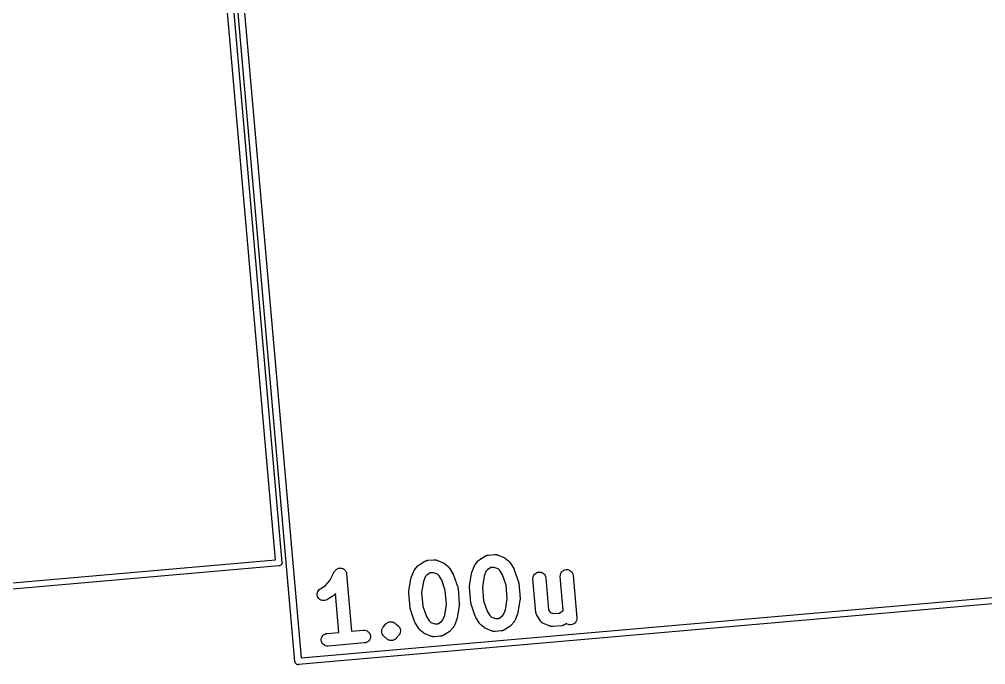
# Model space of a CAD drawing. Extents: x 72 to 342, y -189 to -99.
# Drawn here: x 278.3 to 301.32, y -158.23 to -142.86 of the extents above; entities that cross this region are included whole.
import ezdxf

# ---------------------------------------------------------------- set-up
doc = ezdxf.new("R2010")
doc.units = 0
doc.header["$MEASUREMENT"] = 0
doc.layers.add('BLACK', color=7, linetype='CONTINUOUS')

msp = doc.modelspace()

# ---------------------------------------------------------------- linework, layer by layer
at = {"layer": 'BLACK', "linetype": 'CONTINUOUS'}
for p, q in [((284.398, -155.733), (282.773, -137.16)), ((282.919, -137.075), (284.556, -155.792)), ((284.865, -158.155), (283.228, -139.438)), ((283.386, -139.497), (285.011, -158.07)), ((289.444, -155.623), (289.454, -155.621)), ((289.454, -155.621), (289.464, -155.619)), ((289.464, -155.619), (289.469, -155.619)), ((289.469, -155.619), (289.473, -155.618)), ((289.473, -155.618), (289.618, -155.605)), ((289.618, -155.605), (289.62, -155.605)), ((289.62, -155.605), (289.624, -155.605)), ((289.624, -155.605), (289.629, -155.605)), ((289.629, -155.605), (289.639, -155.605)), ((289.639, -155.605), (289.649, -155.606)), ((289.649, -155.606), (289.654, -155.607)), ((289.654, -155.607), (289.658, -155.607)), ((289.658, -155.607), (289.668, -155.61)), ((289.668, -155.61), (289.678, -155.612)), ((289.678, -155.612), (289.683, -155.614)), ((289.683, -155.614), (289.687, -155.615)), ((289.687, -155.615), (289.838, -155.675)), ((265.826, -157.358), (284.398, -155.733)), ((284.547, -155.841), (284.539, -155.852)), ((284.548, -155.839), (284.547, -155.841)), ((284.551, -155.832), (284.548, -155.839)), ((284.554, -155.825), (284.551, -155.832)), ((284.555, -155.819), (284.554, -155.825)), ((284.557, -155.811), (284.555, -155.819)), ((284.556, -155.792), (284.557, -155.796)), ((284.557, -155.796), (284.557, -155.799)), ((284.557, -155.799), (284.557, -155.811)), ((287.815, -155.856), (287.822, -155.851)), ((287.822, -155.851), (287.961, -155.766)), ((287.961, -155.766), (287.962, -155.765)), ((287.962, -155.765), (287.966, -155.763)), ((287.966, -155.763), (287.97, -155.761)), ((287.97, -155.761), (287.98, -155.757)), ((287.98, -155.757), (287.989, -155.753)), ((287.989, -155.753), (287.994, -155.751)), ((287.994, -155.751), (287.998, -155.75)), ((287.998, -155.75), (288.008, -155.748)), ((288.008, -155.748), (288.018, -155.745)), ((288.018, -155.745), (288.023, -155.745)), ((288.023, -155.745), (288.027, -155.744)), ((288.027, -155.744), (288.172, -155.732)), ((288.172, -155.732), (288.174, -155.731)), ((288.174, -155.731), (288.178, -155.732)), ((288.178, -155.732), (288.183, -155.731)), ((288.183, -155.731), (288.193, -155.732)), ((288.193, -155.732), (288.203, -155.732)), ((288.203, -155.732), (288.208, -155.733)), ((288.208, -155.733), (288.212, -155.734)), ((288.212, -155.734), (288.222, -155.736)), ((288.222, -155.736), (288.233, -155.739)), ((288.233, -155.739), (288.237, -155.741)), ((288.237, -155.741), (288.241, -155.742)), ((288.241, -155.742), (288.392, -155.801)), ((288.392, -155.801), (288.394, -155.802)), ((288.394, -155.802), (288.401, -155.806)), ((288.401, -155.806), (288.409, -155.81)), ((288.409, -155.81), (288.414, -155.813)), ((288.414, -155.813), (288.42, -155.816)), ((288.42, -155.816), (288.427, -155.822)), ((288.427, -155.822), (288.434, -155.826)), ((288.434, -155.826), (288.512, -155.892)), ((289.152, -155.855), (289.155, -155.849)), ((289.155, -155.849), (289.16, -155.842)), ((289.16, -155.842), (289.165, -155.835)), ((289.165, -155.835), (289.231, -155.757)), ((289.231, -155.757), (289.233, -155.755)), ((289.233, -155.755), (289.239, -155.749)), ((289.239, -155.749), (289.244, -155.743)), ((289.244, -155.743), (289.25, -155.739)), ((289.25, -155.739), (289.254, -155.734)), ((289.254, -155.734), (289.261, -155.73)), ((289.261, -155.73), (289.268, -155.725)), ((289.268, -155.725), (289.406, -155.64)), ((289.406, -155.64), (289.408, -155.639)), ((289.408, -155.639), (289.412, -155.637)), ((289.412, -155.637), (289.416, -155.634)), ((289.416, -155.634), (289.426, -155.63)), ((289.426, -155.63), (289.435, -155.626)), ((289.435, -155.626), (289.44, -155.625)), ((289.44, -155.625), (289.444, -155.623)), ((289.838, -155.675), (289.84, -155.676)), ((289.84, -155.676), (289.847, -155.68)), ((289.847, -155.68), (289.855, -155.683)), ((289.855, -155.683), (289.86, -155.687)), ((289.86, -155.687), (289.866, -155.69)), ((289.866, -155.69), (289.873, -155.695)), ((289.873, -155.695), (289.88, -155.7)), ((289.88, -155.7), (289.958, -155.766)), ((289.958, -155.766), (289.96, -155.767)), ((289.96, -155.767), (289.966, -155.773)), ((289.966, -155.773), (289.972, -155.779)), ((289.972, -155.779), (289.976, -155.784)), ((289.976, -155.784), (289.98, -155.789)), ((289.98, -155.789), (289.985, -155.796)), ((289.985, -155.796), (289.99, -155.803)), ((289.99, -155.803), (290.075, -155.941)), ((284.484, -155.879), (265.767, -157.516)), ((284.487, -155.879), (284.484, -155.879)), ((284.491, -155.878), (284.487, -155.879)), ((284.502, -155.876), (284.491, -155.878)), ((284.491, -155.878), (284.491, -155.878)), ((284.516, -155.87), (284.502, -155.876)), ((284.529, -155.862), (284.516, -155.87)), ((284.539, -155.852), (284.529, -155.862)), ((285.692, -156.223), (285.81, -156.006)), ((285.81, -156.006), (285.811, -156.005)), ((285.811, -156.005), (285.82, -155.993)), ((285.811, -156.005), (285.811, -156.005)), ((285.811, -156.005), (285.811, -156.005)), ((285.811, -156.005), (285.811, -156.005)), ((285.82, -155.993), (285.828, -155.98)), ((285.828, -155.98), (285.839, -155.97)), ((285.828, -155.98), (285.828, -155.98)), ((285.828, -155.98), (285.828, -155.98)), ((285.839, -155.97), (285.85, -155.96)), ((285.85, -155.96), (285.862, -155.952)), ((285.85, -155.96), (285.85, -155.96)), ((285.85, -155.96), (285.85, -155.96)), ((285.862, -155.952), (285.875, -155.944)), ((285.875, -155.944), (285.888, -155.938)), ((285.875, -155.944), (285.875, -155.944)), ((285.875, -155.944), (285.875, -155.944)), ((285.888, -155.938), (285.902, -155.933)), ((285.902, -155.933), (285.917, -155.93)), ((285.902, -155.933), (285.902, -155.933)), ((285.902, -155.933), (285.902, -155.933)), ((285.917, -155.93), (285.932, -155.928)), ((285.932, -155.928), (285.932, -155.928)), ((285.932, -155.928), (285.932, -155.928)), ((285.932, -155.928), (285.946, -155.928)), ((285.946, -155.928), (285.961, -155.928)), ((285.961, -155.928), (285.961, -155.928)), ((285.961, -155.928), (285.962, -155.928)), ((285.962, -155.928), (285.976, -155.931)), ((285.976, -155.931), (285.99, -155.934)), ((285.99, -155.934), (285.99, -155.935)), ((285.99, -155.935), (285.991, -155.935)), ((285.991, -155.935), (286.004, -155.94)), ((286.004, -155.94), (286.018, -155.946)), ((286.018, -155.946), (286.018, -155.946)), ((286.018, -155.946), (286.018, -155.946)), ((286.018, -155.946), (286.03, -155.955)), ((286.03, -155.955), (286.042, -155.963)), ((286.042, -155.963), (286.042, -155.963)), ((286.042, -155.963), (286.042, -155.963)), ((286.042, -155.963), (286.052, -155.974)), ((286.052, -155.974), (286.063, -155.984)), ((286.063, -155.984), (286.063, -155.985)), ((286.063, -155.985), (286.063, -155.985)), ((286.063, -155.985), (286.071, -155.997)), ((286.071, -155.997), (286.079, -156.009)), ((286.079, -156.009), (286.079, -156.01)), ((286.079, -156.01), (286.079, -156.01)), ((286.079, -156.01), (286.085, -156.023)), ((286.085, -156.023), (286.09, -156.037)), ((286.09, -156.037), (286.09, -156.037)), ((286.09, -156.037), (286.09, -156.037)), ((286.09, -156.037), (286.093, -156.051)), ((286.093, -156.051), (286.096, -156.066)), ((286.096, -156.066), (286.215, -157.433)), ((287.635, -156.155), (287.694, -156.004)), ((287.694, -156.004), (287.695, -156.002)), ((287.695, -156.002), (287.699, -155.994)), ((287.699, -155.994), (287.703, -155.986)), ((287.703, -155.986), (287.706, -155.981)), ((287.706, -155.981), (287.709, -155.975)), ((287.709, -155.975), (287.715, -155.969)), ((287.715, -155.969), (287.719, -155.962)), ((287.719, -155.962), (287.785, -155.883)), ((287.785, -155.883), (287.787, -155.882)), ((287.787, -155.882), (287.793, -155.876)), ((287.793, -155.876), (287.799, -155.869)), ((287.799, -155.869), (287.804, -155.865)), ((287.804, -155.865), (287.808, -155.861)), ((287.808, -155.861), (287.815, -155.856)), ((288.089, -156.045), (288.003, -156.098)), ((288.162, -156.038), (288.089, -156.045)), ((288.257, -156.076), (288.162, -156.038)), ((288.298, -156.11), (288.257, -156.076)), ((288.512, -155.892), (288.514, -155.894)), ((288.514, -155.894), (288.52, -155.9)), ((288.52, -155.9), (288.526, -155.906)), ((288.526, -155.906), (288.53, -155.911)), ((288.53, -155.911), (288.535, -155.915)), ((288.535, -155.915), (288.539, -155.923)), ((288.539, -155.923), (288.544, -155.929)), ((288.544, -155.929), (288.629, -156.068)), ((288.629, -156.068), (288.63, -156.069)), ((288.63, -156.069), (288.631, -156.07)), ((288.631, -156.07), (288.631, -156.071)), ((288.631, -156.071), (288.637, -156.084)), ((289.025, -156.356), (289.072, -156.06)), ((289.072, -156.057), (289.076, -156.043)), ((289.072, -156.058), (289.072, -156.057)), ((289.072, -156.057), (289.072, -156.057)), ((289.072, -156.06), (289.072, -156.058)), ((289.076, -156.043), (289.08, -156.029)), ((289.08, -156.029), (289.081, -156.028)), ((289.08, -156.029), (289.08, -156.029)), ((289.081, -156.028), (289.14, -155.877)), ((289.14, -155.877), (289.141, -155.875)), ((289.141, -155.875), (289.145, -155.868)), ((289.145, -155.868), (289.148, -155.86)), ((289.148, -155.86), (289.152, -155.855)), ((289.415, -156.012), (289.37, -156.125)), ((289.449, -155.971), (289.415, -156.012)), ((289.535, -155.918), (289.449, -155.971)), ((289.608, -155.912), (289.535, -155.918)), ((289.703, -155.949), (289.608, -155.912)), ((289.743, -155.983), (289.703, -155.949)), ((289.807, -156.086), (289.743, -155.983)), ((290.075, -155.941), (290.076, -155.943)), ((290.076, -155.943), (290.077, -155.944)), ((290.077, -155.944), (290.077, -155.944)), ((290.077, -155.944), (290.083, -155.957)), ((290.083, -155.957), (290.089, -155.97)), ((290.089, -155.97), (290.089, -155.971)), ((290.089, -155.971), (290.089, -155.971)), ((290.089, -155.971), (290.187, -156.254)), ((290.554, -156.1), (290.572, -156.075)), ((290.572, -156.075), (290.593, -156.055)), ((290.593, -156.055), (290.618, -156.039)), ((290.618, -156.039), (290.646, -156.028)), ((290.646, -156.028), (290.675, -156.023)), ((290.675, -156.023), (290.705, -156.023)), ((290.705, -156.023), (290.734, -156.029)), ((290.734, -156.029), (290.761, -156.041)), ((290.761, -156.041), (290.786, -156.058)), ((290.786, -156.058), (290.806, -156.079)), ((290.806, -156.079), (290.823, -156.104)), ((291.187, -156.099), (291.193, -156.07)), ((291.193, -156.07), (291.205, -156.043)), ((291.205, -156.043), (291.222, -156.018)), ((291.222, -156.018), (291.244, -155.998)), ((291.244, -155.998), (291.269, -155.982)), ((291.269, -155.982), (291.296, -155.971)), ((291.296, -155.971), (291.326, -155.966)), ((291.326, -155.966), (291.355, -155.966)), ((291.355, -155.966), (291.384, -155.972)), ((291.384, -155.972), (291.412, -155.984)), ((291.412, -155.984), (291.436, -156.001)), ((291.436, -156.001), (291.457, -156.022)), ((291.457, -156.022), (291.473, -156.047)), ((291.473, -156.047), (291.484, -156.075)), ((291.484, -156.075), (291.49, -156.104)), ((285.585, -156.349), (285.692, -156.223)), ((287.579, -156.482), (287.626, -156.187)), ((287.626, -156.184), (287.627, -156.183)), ((287.626, -156.185), (287.626, -156.184)), ((287.626, -156.187), (287.626, -156.185)), ((287.627, -156.183), (287.63, -156.17)), ((287.63, -156.17), (287.634, -156.156)), ((287.634, -156.156), (287.635, -156.155)), ((287.635, -156.155), (287.635, -156.155)), ((287.924, -156.251), (287.883, -156.512)), ((287.969, -156.139), (287.924, -156.251)), ((288.003, -156.098), (287.969, -156.139)), ((288.361, -156.213), (288.298, -156.11)), ((288.447, -156.462), (288.361, -156.213)), ((288.637, -156.084), (288.643, -156.096)), ((288.643, -156.096), (288.643, -156.097)), ((288.643, -156.097), (288.643, -156.098)), ((288.643, -156.098), (288.741, -156.381)), ((289.37, -156.125), (289.329, -156.385)), ((289.893, -156.336), (289.807, -156.086)), ((290.187, -156.254), (290.188, -156.256)), ((290.188, -156.256), (290.188, -156.259)), ((290.188, -156.259), (290.189, -156.261)), ((290.189, -156.261), (290.191, -156.273)), ((290.191, -156.273), (290.194, -156.285)), ((290.194, -156.285), (290.194, -156.288)), ((290.194, -156.288), (290.195, -156.29)), ((290.195, -156.29), (290.226, -156.652)), ((290.535, -156.186), (290.536, -156.156)), ((290.535, -156.188), (290.535, -156.186)), ((290.605, -156.983), (290.535, -156.188)), ((290.536, -156.156), (290.542, -156.127)), ((290.542, -156.127), (290.554, -156.1)), ((290.823, -156.104), (290.834, -156.132)), ((290.834, -156.132), (290.839, -156.161)), ((290.839, -156.161), (290.905, -156.921)), ((291.186, -156.129), (291.187, -156.099)), ((291.186, -156.131), (291.186, -156.129)), ((291.256, -156.936), (291.186, -156.131)), ((291.49, -156.104), (291.578, -157.116)), ((285.011, -158.07), (303.583, -156.445)), ((285.396, -156.545), (285.4, -156.515)), ((285.4, -156.515), (285.41, -156.487)), ((285.41, -156.487), (285.425, -156.462)), ((285.425, -156.462), (285.444, -156.439)), ((285.444, -156.439), (285.468, -156.421)), ((285.468, -156.421), (285.585, -156.349)), ((285.83, -156.532), (285.803, -156.564)), ((285.911, -157.459), (285.83, -156.532)), ((287.577, -156.512), (287.578, -156.5)), ((287.578, -156.515), (287.577, -156.512)), ((287.577, -156.517), (287.578, -156.515)), ((287.578, -156.519), (287.577, -156.517)), ((287.578, -156.488), (287.579, -156.485)), ((287.578, -156.5), (287.578, -156.488)), ((287.609, -156.881), (287.578, -156.519)), ((287.579, -156.485), (287.579, -156.482)), ((287.883, -156.512), (287.911, -156.836)), ((288.475, -156.786), (288.447, -156.462)), ((288.741, -156.381), (288.742, -156.383)), ((288.742, -156.383), (288.742, -156.385)), ((288.742, -156.385), (288.743, -156.388)), ((288.743, -156.388), (288.746, -156.4)), ((288.746, -156.4), (288.748, -156.412)), ((288.748, -156.412), (288.748, -156.414)), ((288.748, -156.414), (288.749, -156.417)), ((288.749, -156.417), (288.78, -156.778)), ((289.023, -156.385), (289.024, -156.373)), ((289.023, -156.388), (289.023, -156.385)), ((289.023, -156.391), (289.023, -156.388)), ((289.024, -156.393), (289.023, -156.391)), ((289.024, -156.361), (289.025, -156.358)), ((289.024, -156.373), (289.024, -156.361)), ((289.055, -156.754), (289.024, -156.393)), ((289.025, -156.358), (289.025, -156.356)), ((289.329, -156.385), (289.357, -156.709)), ((289.921, -156.66), (289.893, -156.336)), ((303.669, -156.59), (284.952, -158.228)), ((285.397, -156.575), (285.396, -156.545)), ((285.405, -156.603), (285.397, -156.575)), ((285.418, -156.63), (285.405, -156.603)), ((285.435, -156.654), (285.418, -156.63)), ((285.457, -156.674), (285.435, -156.654)), ((285.483, -156.689), (285.457, -156.674)), ((285.511, -156.699), (285.483, -156.689)), ((285.54, -156.703), (285.511, -156.699)), ((285.57, -156.702), (285.54, -156.703)), ((285.599, -156.695), (285.57, -156.702)), ((285.626, -156.682), (285.599, -156.695)), ((285.628, -156.681), (285.626, -156.682)), ((285.766, -156.596), (285.628, -156.681)), ((285.773, -156.591), (285.766, -156.596)), ((285.78, -156.586), (285.773, -156.591)), ((285.785, -156.582), (285.78, -156.586)), ((285.79, -156.578), (285.785, -156.582)), ((285.795, -156.572), (285.79, -156.578)), ((285.802, -156.566), (285.795, -156.572)), ((285.803, -156.564), (285.802, -156.566)), ((289.056, -156.757), (289.055, -156.754)), ((289.056, -156.76), (289.056, -156.757)), ((289.058, -156.772), (289.056, -156.76)), ((289.061, -156.784), (289.058, -156.772)), ((289.357, -156.709), (289.443, -156.958)), ((289.88, -156.92), (289.921, -156.66)), ((290.225, -156.689), (290.178, -156.985)), ((290.226, -156.684), (290.225, -156.686)), ((290.225, -156.686), (290.225, -156.689)), ((290.226, -156.652), (290.227, -156.654)), ((290.227, -156.654), (290.226, -156.657)), ((290.226, -156.657), (290.227, -156.659)), ((290.227, -156.659), (290.226, -156.672)), ((290.226, -156.672), (290.226, -156.684)), ((287.61, -156.884), (287.609, -156.881)), ((287.61, -156.886), (287.61, -156.884)), ((287.612, -156.898), (287.61, -156.886)), ((287.615, -156.91), (287.612, -156.898)), ((287.616, -156.913), (287.615, -156.91)), ((287.616, -156.915), (287.616, -156.913)), ((287.617, -156.917), (287.616, -156.915)), ((287.715, -157.2), (287.617, -156.917)), ((287.911, -156.836), (287.997, -157.085)), ((288.434, -157.047), (288.475, -156.786)), ((288.779, -156.816), (288.732, -157.111)), ((288.78, -156.81), (288.779, -156.813)), ((288.779, -156.813), (288.779, -156.816)), ((288.78, -156.778), (288.781, -156.781)), ((288.781, -156.786), (288.78, -156.798)), ((288.78, -156.798), (288.78, -156.81)), ((288.781, -156.781), (288.781, -156.783)), ((288.781, -156.783), (288.781, -156.786)), ((289.062, -156.786), (289.061, -156.784)), ((289.062, -156.789), (289.062, -156.786)), ((289.063, -156.791), (289.062, -156.789)), ((289.161, -157.074), (289.063, -156.791)), ((289.443, -156.958), (289.506, -157.061)), ((289.835, -157.033), (289.88, -156.92)), ((290.174, -157.002), (290.17, -157.015)), ((290.177, -156.988), (290.174, -157.002)), ((290.178, -156.987), (290.177, -156.987)), ((290.177, -156.987), (290.177, -156.988)), ((290.178, -156.985), (290.178, -156.987)), ((290.606, -156.987), (290.605, -156.983)), ((290.606, -156.992), (290.606, -156.987)), ((290.609, -157.002), (290.606, -156.992)), ((290.61, -157.012), (290.609, -157.002)), ((290.905, -156.921), (290.945, -156.985)), ((290.945, -156.985), (291.015, -157.013)), ((291.015, -157.013), (291.16, -157)), ((291.16, -157), (291.247, -156.947)), ((291.247, -156.947), (291.256, -156.936)), ((287.055, -157.238), (287.067, -157.231)), ((287.067, -157.231), (287.079, -157.223)), ((287.079, -157.223), (287.079, -157.222)), ((287.079, -157.222), (287.08, -157.222)), ((287.079, -157.223), (287.079, -157.223)), ((287.079, -157.223), (287.079, -157.223)), ((287.08, -157.222), (287.093, -157.217)), ((287.093, -157.217), (287.106, -157.212)), ((287.106, -157.212), (287.107, -157.212)), ((287.107, -157.212), (287.121, -157.209)), ((287.107, -157.212), (287.107, -157.212)), ((287.107, -157.212), (287.107, -157.212)), ((287.107, -157.212), (287.107, -157.212)), ((287.121, -157.209), (287.136, -157.206)), ((287.136, -157.206), (287.136, -157.206)), ((287.136, -157.206), (287.136, -157.206)), ((287.136, -157.206), (287.136, -157.206)), ((287.136, -157.206), (287.137, -157.206)), ((287.137, -157.206), (287.151, -157.207)), ((287.151, -157.207), (287.165, -157.207)), ((287.165, -157.207), (287.166, -157.207)), ((287.166, -157.207), (287.166, -157.207)), ((287.166, -157.207), (287.166, -157.207)), ((287.166, -157.207), (287.166, -157.207)), ((287.166, -157.207), (287.18, -157.21)), ((287.18, -157.21), (287.194, -157.213)), ((287.194, -157.213), (287.195, -157.213)), ((287.195, -157.213), (287.195, -157.213)), ((287.195, -157.213), (287.195, -157.213)), ((287.195, -157.213), (287.195, -157.213)), ((287.195, -157.213), (287.209, -157.219)), ((287.209, -157.219), (287.222, -157.225)), ((287.222, -157.225), (287.222, -157.225)), ((287.222, -157.225), (287.222, -157.225)), ((287.222, -157.225), (287.222, -157.225)), ((287.222, -157.225), (287.223, -157.225)), ((287.223, -157.225), (287.234, -157.233)), ((287.234, -157.233), (287.246, -157.242)), ((287.715, -157.201), (287.715, -157.2)), ((287.721, -157.214), (287.715, -157.201)), ((287.715, -157.201), (287.715, -157.201)), ((287.727, -157.227), (287.721, -157.214)), ((287.727, -157.228), (287.727, -157.227)), ((287.728, -157.228), (287.727, -157.228)), ((287.729, -157.23), (287.728, -157.228)), ((287.814, -157.368), (287.729, -157.23)), ((287.997, -157.085), (288.061, -157.188)), ((288.061, -157.188), (288.101, -157.222)), ((288.101, -157.222), (288.196, -157.259)), ((288.269, -157.253), (288.355, -157.2)), ((288.355, -157.2), (288.389, -157.159)), ((288.389, -157.159), (288.434, -157.047)), ((288.723, -157.143), (288.664, -157.294)), ((288.724, -157.143), (288.723, -157.143)), ((288.728, -157.128), (288.724, -157.142)), ((288.724, -157.142), (288.724, -157.143)), ((288.732, -157.115), (288.728, -157.128)), ((288.732, -157.111), (288.732, -157.113)), ((288.732, -157.113), (288.732, -157.114)), ((288.732, -157.114), (288.732, -157.115)), ((289.161, -157.075), (289.161, -157.074)), ((289.161, -157.074), (289.161, -157.074)), ((289.167, -157.088), (289.161, -157.075)), ((289.173, -157.101), (289.167, -157.088)), ((289.174, -157.102), (289.173, -157.101)), ((289.173, -157.101), (289.173, -157.101)), ((289.175, -157.104), (289.174, -157.102)), ((289.26, -157.242), (289.175, -157.104)), ((289.506, -157.061), (289.547, -157.096)), ((289.547, -157.096), (289.642, -157.133)), ((289.642, -157.133), (289.715, -157.127)), ((289.715, -157.127), (289.801, -157.073)), ((289.801, -157.073), (289.835, -157.033)), ((290.085, -157.21), (290.019, -157.288)), ((290.089, -157.203), (290.085, -157.21)), ((290.095, -157.196), (290.089, -157.203)), ((290.098, -157.19), (290.095, -157.196)), ((290.101, -157.185), (290.098, -157.19)), ((290.105, -157.177), (290.101, -157.185)), ((290.109, -157.17), (290.105, -157.177)), ((290.11, -157.168), (290.109, -157.17)), ((290.169, -157.017), (290.11, -157.168)), ((290.17, -157.015), (290.169, -157.016)), ((290.169, -157.016), (290.169, -157.017)), ((290.612, -157.016), (290.61, -157.012)), ((290.613, -157.021), (290.612, -157.016)), ((290.618, -157.03), (290.613, -157.021)), ((290.622, -157.04), (290.618, -157.03)), ((290.624, -157.044), (290.622, -157.04)), ((290.626, -157.048), (290.624, -157.044)), ((290.627, -157.05), (290.626, -157.048)), ((290.712, -157.188), (290.627, -157.05)), ((290.714, -157.19), (290.712, -157.188)), ((290.715, -157.193), (290.714, -157.19)), ((290.723, -157.202), (290.715, -157.193)), ((290.73, -157.211), (290.723, -157.202)), ((290.732, -157.214), (290.73, -157.211)), ((290.734, -157.216), (290.732, -157.214)), ((290.743, -157.224), (290.734, -157.216)), ((290.752, -157.231), (290.743, -157.224)), ((290.755, -157.233), (290.752, -157.231)), ((290.757, -157.235), (290.755, -157.233)), ((291.542, -157.229), (291.521, -157.249)), ((291.559, -157.205), (291.542, -157.229)), ((291.571, -157.177), (291.559, -157.205)), ((291.578, -157.148), (291.571, -157.177)), ((291.578, -157.116), (291.578, -157.119)), ((291.578, -157.119), (291.578, -157.148)), ((285.63, -157.484), (285.911, -157.459)), ((286.215, -157.433), (286.497, -157.408)), ((286.497, -157.408), (286.499, -157.408)), ((286.499, -157.408), (286.529, -157.409)), ((286.529, -157.409), (286.558, -157.415)), ((286.558, -157.415), (286.585, -157.427)), ((286.585, -157.427), (286.61, -157.444)), ((286.61, -157.444), (286.63, -157.466)), ((286.93, -157.449), (286.931, -157.434)), ((286.931, -157.449), (286.93, -157.449)), ((286.931, -157.419), (286.934, -157.405)), ((286.931, -157.42), (286.931, -157.419)), ((286.931, -157.419), (286.931, -157.419)), ((286.931, -157.434), (286.931, -157.42)), ((286.931, -157.45), (286.931, -157.449)), ((286.933, -157.464), (286.931, -157.45)), ((286.934, -157.405), (286.937, -157.391)), ((286.937, -157.39), (286.943, -157.377)), ((286.937, -157.391), (286.937, -157.39)), ((286.937, -157.39), (286.937, -157.39)), ((286.943, -157.377), (286.949, -157.363)), ((286.949, -157.363), (286.958, -157.351)), ((286.949, -157.363), (286.949, -157.363)), ((286.949, -157.363), (286.949, -157.363)), ((286.958, -157.351), (286.966, -157.339)), ((286.966, -157.339), (287.032, -157.26)), ((287.032, -157.26), (287.032, -157.259)), ((287.032, -157.259), (287.033, -157.259)), ((287.032, -157.26), (287.032, -157.26)), ((287.032, -157.26), (287.032, -157.26)), ((287.033, -157.259), (287.043, -157.249)), ((287.033, -157.259), (287.033, -157.259)), ((287.033, -157.259), (287.033, -157.259)), ((287.033, -157.259), (287.033, -157.259)), ((287.043, -157.249), (287.054, -157.239)), ((287.054, -157.239), (287.054, -157.238)), ((287.054, -157.238), (287.055, -157.238)), ((287.054, -157.239), (287.054, -157.239)), ((287.054, -157.239), (287.054, -157.239)), ((287.246, -157.242), (287.325, -157.308)), ((287.325, -157.308), (287.326, -157.308)), ((287.326, -157.308), (287.326, -157.308)), ((287.326, -157.308), (287.326, -157.308)), ((287.326, -157.308), (287.327, -157.309)), ((287.327, -157.309), (287.337, -157.319)), ((287.337, -157.319), (287.346, -157.33)), ((287.346, -157.33), (287.347, -157.33)), ((287.347, -157.33), (287.347, -157.33)), ((287.347, -157.33), (287.355, -157.343)), ((287.355, -157.343), (287.363, -157.355)), ((287.363, -157.355), (287.363, -157.355)), ((287.363, -157.355), (287.363, -157.356)), ((287.363, -157.356), (287.368, -157.369)), ((287.368, -157.369), (287.373, -157.382)), ((287.375, -157.456), (287.372, -157.47)), ((287.373, -157.382), (287.374, -157.383)), ((287.374, -157.383), (287.374, -157.383)), ((287.374, -157.383), (287.376, -157.397)), ((287.378, -157.442), (287.375, -157.456)), ((287.376, -157.397), (287.379, -157.412)), ((287.379, -157.427), (287.378, -157.441)), ((287.378, -157.441), (287.378, -157.442)), ((287.378, -157.442), (287.378, -157.442)), ((287.379, -157.412), (287.379, -157.412)), ((287.379, -157.412), (287.379, -157.413)), ((287.379, -157.413), (287.379, -157.427)), ((287.819, -157.375), (287.814, -157.368)), ((287.824, -157.383), (287.819, -157.375)), ((287.828, -157.387), (287.824, -157.383)), ((287.832, -157.392), (287.828, -157.387)), ((287.838, -157.398), (287.832, -157.392)), ((287.844, -157.404), (287.838, -157.398)), ((287.846, -157.405), (287.844, -157.404)), ((287.924, -157.471), (287.846, -157.405)), ((288.196, -157.259), (288.269, -157.253)), ((288.536, -157.447), (288.398, -157.532)), ((288.543, -157.441), (288.536, -157.447)), ((288.55, -157.437), (288.543, -157.441)), ((288.554, -157.432), (288.55, -157.437)), ((288.559, -157.429), (288.554, -157.432)), ((288.565, -157.422), (288.559, -157.429)), ((288.571, -157.416), (288.565, -157.422)), ((288.573, -157.415), (288.571, -157.416)), ((288.639, -157.336), (288.573, -157.415)), ((288.644, -157.329), (288.639, -157.336)), ((288.649, -157.322), (288.644, -157.329)), ((288.652, -157.317), (288.649, -157.322)), ((288.656, -157.312), (288.652, -157.317)), ((288.659, -157.304), (288.656, -157.312)), ((288.663, -157.296), (288.659, -157.304)), ((288.664, -157.294), (288.663, -157.296)), ((289.265, -157.249), (289.26, -157.242)), ((289.269, -157.256), (289.265, -157.249)), ((289.274, -157.261), (289.269, -157.256)), ((289.278, -157.266), (289.274, -157.261)), ((289.284, -157.271), (289.278, -157.266)), ((289.29, -157.278), (289.284, -157.271)), ((289.292, -157.279), (289.29, -157.278)), ((289.37, -157.345), (289.292, -157.279)), ((289.377, -157.35), (289.37, -157.345)), ((289.384, -157.355), (289.377, -157.35)), ((289.389, -157.358), (289.384, -157.355)), ((289.395, -157.362), (289.389, -157.358)), ((289.403, -157.365), (289.395, -157.362)), ((289.41, -157.369), (289.403, -157.365)), ((289.412, -157.37), (289.41, -157.369)), ((289.563, -157.43), (289.412, -157.37)), ((289.567, -157.431), (289.563, -157.43)), ((289.571, -157.433), (289.567, -157.431)), ((289.582, -157.435), (289.571, -157.433)), ((289.592, -157.438), (289.582, -157.435)), ((289.596, -157.438), (289.592, -157.438)), ((289.6, -157.439), (289.596, -157.438)), ((289.611, -157.439), (289.6, -157.439)), ((289.621, -157.44), (289.611, -157.439)), ((289.626, -157.44), (289.621, -157.44)), ((289.63, -157.44), (289.626, -157.44)), ((289.632, -157.44), (289.63, -157.44)), ((289.777, -157.427), (289.632, -157.44)), ((289.781, -157.426), (289.777, -157.427)), ((289.786, -157.426), (289.781, -157.426)), ((289.796, -157.423), (289.786, -157.426)), ((289.806, -157.422), (289.796, -157.423)), ((289.81, -157.42), (289.806, -157.422)), ((289.815, -157.419), (289.81, -157.42)), ((289.824, -157.414), (289.815, -157.419)), ((289.834, -157.41), (289.824, -157.414)), ((289.838, -157.408), (289.834, -157.41)), ((289.842, -157.406), (289.838, -157.408)), ((289.843, -157.405), (289.842, -157.406)), ((289.982, -157.32), (289.843, -157.405)), ((289.989, -157.315), (289.982, -157.32)), ((289.996, -157.31), (289.989, -157.315)), ((290, -157.306), (289.996, -157.31)), ((290.005, -157.302), (290, -157.306)), ((290.011, -157.296), (290.005, -157.302)), ((290.017, -157.29), (290.011, -157.296)), ((290.019, -157.288), (290.017, -157.29)), ((290.768, -157.24), (290.757, -157.235)), ((290.778, -157.246), (290.768, -157.24)), ((290.781, -157.247), (290.778, -157.246)), ((290.784, -157.249), (290.781, -157.247)), ((290.786, -157.25), (290.784, -157.249)), ((290.937, -157.309), (290.786, -157.25)), ((290.941, -157.311), (290.937, -157.309)), ((290.945, -157.312), (290.941, -157.311)), ((290.955, -157.315), (290.945, -157.312)), ((290.965, -157.318), (290.955, -157.315)), ((290.97, -157.318), (290.965, -157.318)), ((290.974, -157.319), (290.97, -157.318)), ((290.985, -157.319), (290.974, -157.319)), ((290.995, -157.32), (290.985, -157.319)), ((290.999, -157.32), (290.995, -157.32)), ((291.004, -157.32), (290.999, -157.32)), ((291.006, -157.319), (291.004, -157.32)), ((291.223, -157.301), (291.006, -157.319)), ((291.227, -157.3), (291.223, -157.301)), ((291.232, -157.299), (291.227, -157.3)), ((291.242, -157.297), (291.232, -157.299)), ((291.252, -157.295), (291.242, -157.297)), ((291.256, -157.293), (291.252, -157.295)), ((291.261, -157.292), (291.256, -157.293)), ((291.27, -157.288), (291.261, -157.292)), ((291.28, -157.284), (291.27, -157.288)), ((291.283, -157.282), (291.28, -157.284)), ((291.288, -157.28), (291.283, -157.282)), ((291.289, -157.279), (291.288, -157.28)), ((291.335, -157.251), (291.289, -157.279)), ((291.353, -157.263), (291.335, -157.251)), ((291.38, -157.275), (291.353, -157.263)), ((291.409, -157.281), (291.38, -157.275)), ((291.439, -157.282), (291.409, -157.281)), ((291.468, -157.276), (291.439, -157.282)), ((291.496, -157.266), (291.468, -157.276)), ((291.521, -157.249), (291.496, -157.266)), ((285.491, -157.618), (285.498, -157.589)), ((285.491, -157.648), (285.491, -157.618)), ((285.496, -157.677), (285.491, -157.648)), ((285.507, -157.705), (285.496, -157.677)), ((285.498, -157.589), (285.51, -157.562)), ((285.51, -157.562), (285.526, -157.537)), ((285.526, -157.537), (285.548, -157.517)), ((285.548, -157.517), (285.573, -157.5)), ((285.573, -157.5), (285.6, -157.489)), ((285.6, -157.489), (285.63, -157.484)), ((286.605, -157.679), (286.58, -157.695)), ((286.627, -157.658), (286.605, -157.679)), ((286.644, -157.634), (286.627, -157.658)), ((286.63, -157.466), (286.646, -157.491)), ((286.655, -157.606), (286.644, -157.634)), ((286.646, -157.491), (286.657, -157.518)), ((286.662, -157.577), (286.655, -157.606)), ((286.657, -157.518), (286.662, -157.548)), ((286.662, -157.548), (286.662, -157.577)), ((286.936, -157.478), (286.933, -157.464)), ((286.936, -157.479), (286.936, -157.478)), ((286.936, -157.478), (286.936, -157.478)), ((286.941, -157.492), (286.936, -157.479)), ((286.946, -157.506), (286.941, -157.492)), ((286.947, -157.506), (286.946, -157.506)), ((286.947, -157.507), (286.947, -157.506)), ((286.955, -157.519), (286.947, -157.507)), ((286.962, -157.531), (286.955, -157.519)), ((286.963, -157.531), (286.962, -157.531)), ((286.963, -157.532), (286.963, -157.531)), ((286.973, -157.542), (286.963, -157.532)), ((286.983, -157.552), (286.973, -157.542)), ((286.984, -157.553), (286.983, -157.552)), ((286.984, -157.554), (286.984, -157.553)), ((286.984, -157.553), (286.984, -157.553)), ((286.984, -157.553), (286.984, -157.553)), ((287.063, -157.62), (286.984, -157.554)), ((287.075, -157.628), (287.063, -157.62)), ((287.087, -157.636), (287.075, -157.628)), ((287.088, -157.636), (287.087, -157.636)), ((287.087, -157.636), (287.087, -157.636)), ((287.087, -157.636), (287.087, -157.636)), ((287.087, -157.636), (287.087, -157.636)), ((287.101, -157.642), (287.088, -157.636)), ((287.114, -157.648), (287.101, -157.642)), ((287.115, -157.648), (287.114, -157.648)), ((287.114, -157.648), (287.114, -157.648)), ((287.114, -157.648), (287.114, -157.648)), ((287.129, -157.651), (287.115, -157.648)), ((287.115, -157.648), (287.115, -157.648)), ((287.143, -157.654), (287.129, -157.651)), ((287.144, -157.654), (287.143, -157.654)), ((287.143, -157.654), (287.143, -157.654)), ((287.143, -157.654), (287.143, -157.654)), ((287.158, -157.655), (287.144, -157.654)), ((287.144, -157.654), (287.144, -157.654)), ((287.173, -157.655), (287.158, -157.655)), ((287.174, -157.655), (287.173, -157.655)), ((287.173, -157.655), (287.173, -157.655)), ((287.173, -157.655), (287.173, -157.655)), ((287.173, -157.655), (287.173, -157.655)), ((287.188, -157.652), (287.174, -157.655)), ((287.202, -157.65), (287.188, -157.652)), ((287.203, -157.65), (287.202, -157.65)), ((287.202, -157.65), (287.202, -157.65)), ((287.216, -157.644), (287.203, -157.649)), ((287.203, -157.649), (287.203, -157.649)), ((287.203, -157.649), (287.203, -157.65)), ((287.23, -157.639), (287.216, -157.644)), ((287.231, -157.638), (287.23, -157.639)), ((287.23, -157.639), (287.23, -157.639)), ((287.23, -157.639), (287.23, -157.639)), ((287.23, -157.639), (287.23, -157.639)), ((287.243, -157.631), (287.231, -157.638)), ((287.255, -157.623), (287.243, -157.631)), ((287.256, -157.622), (287.255, -157.622)), ((287.255, -157.622), (287.255, -157.623)), ((287.255, -157.623), (287.255, -157.623)), ((287.255, -157.623), (287.255, -157.623)), ((287.266, -157.612), (287.256, -157.622)), ((287.276, -157.602), (287.266, -157.612)), ((287.277, -157.602), (287.276, -157.602)), ((287.278, -157.601), (287.277, -157.602)), ((287.277, -157.602), (287.277, -157.602)), ((287.277, -157.602), (287.277, -157.602)), ((287.277, -157.602), (287.277, -157.602)), ((287.277, -157.602), (287.277, -157.602)), ((287.277, -157.602), (287.277, -157.602)), ((287.344, -157.522), (287.278, -157.601)), ((287.352, -157.51), (287.344, -157.522)), ((287.36, -157.499), (287.352, -157.51)), ((287.361, -157.498), (287.36, -157.498)), ((287.36, -157.498), (287.36, -157.499)), ((287.366, -157.485), (287.361, -157.498)), ((287.372, -157.471), (287.366, -157.485)), ((287.372, -157.47), (287.372, -157.471)), ((287.372, -157.471), (287.372, -157.471)), ((287.931, -157.476), (287.924, -157.471)), ((287.938, -157.482), (287.931, -157.476)), ((287.944, -157.485), (287.938, -157.482)), ((287.949, -157.488), (287.944, -157.485)), ((287.957, -157.492), (287.949, -157.488)), ((287.964, -157.496), (287.957, -157.492)), ((287.966, -157.496), (287.964, -157.496)), ((288.117, -157.556), (287.966, -157.496)), ((288.121, -157.557), (288.117, -157.556)), ((288.126, -157.559), (288.121, -157.557)), ((288.136, -157.561), (288.126, -157.559)), ((288.146, -157.564), (288.136, -157.561)), ((288.15, -157.565), (288.146, -157.564)), ((288.155, -157.566), (288.15, -157.565)), ((288.165, -157.566), (288.155, -157.566)), ((288.175, -157.567), (288.165, -157.566)), ((288.18, -157.566), (288.175, -157.567)), ((288.184, -157.566), (288.18, -157.566)), ((288.186, -157.566), (288.184, -157.566)), ((288.331, -157.554), (288.186, -157.566)), ((288.335, -157.553), (288.331, -157.554)), ((288.34, -157.552), (288.335, -157.553)), ((288.35, -157.55), (288.34, -157.552)), ((288.36, -157.548), (288.35, -157.55)), ((288.364, -157.546), (288.36, -157.548)), ((288.369, -157.545), (288.364, -157.546)), ((288.378, -157.541), (288.369, -157.545)), ((288.388, -157.537), (288.378, -157.541)), ((288.392, -157.535), (288.388, -157.537)), ((288.396, -157.533), (288.392, -157.535)), ((288.398, -157.532), (288.396, -157.533)), ((285.523, -157.73), (285.507, -157.705)), ((285.544, -157.751), (285.523, -157.73)), ((285.568, -157.768), (285.544, -157.751)), ((285.595, -157.78), (285.568, -157.768)), ((285.624, -157.787), (285.595, -157.78)), ((285.654, -157.788), (285.624, -157.787)), ((285.656, -157.788), (285.654, -157.788)), ((286.524, -157.712), (285.656, -157.788)), ((286.553, -157.706), (286.524, -157.712)), ((286.58, -157.695), (286.553, -157.706)), ((284.865, -158.159), (284.865, -158.155)), ((284.866, -158.163), (284.865, -158.159)), ((284.868, -158.174), (284.866, -158.163)), ((284.866, -158.163), (284.866, -158.163)), ((284.873, -158.188), (284.868, -158.174)), ((284.882, -158.2), (284.873, -158.188)), ((284.892, -158.211), (284.882, -158.2)), ((284.898, -158.215), (284.892, -158.211)), ((284.904, -158.22), (284.898, -158.215)), ((284.912, -158.223), (284.904, -158.22)), ((284.918, -158.225), (284.912, -158.223)), ((284.921, -158.226), (284.918, -158.225)), ((284.933, -158.229), (284.921, -158.226)), ((284.944, -158.229), (284.933, -158.229)), ((284.948, -158.229), (284.944, -158.229)), ((284.952, -158.228), (284.948, -158.229))]:
    msp.add_line(p, q, dxfattribs=at)

doc.saveas('drawing.dxf')
